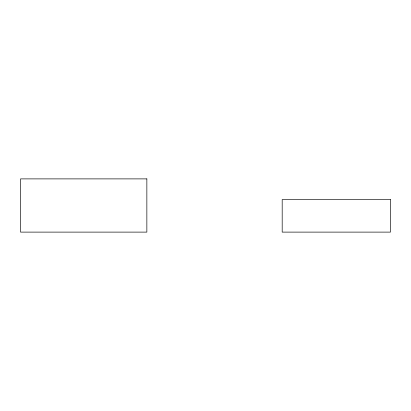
<?xml version="1.0" encoding="UTF-8"?>
<svg xmlns="http://www.w3.org/2000/svg" width="411" height="411" viewBox="0 0 411 411"><rect width="100%" height="100%" fill="white"/><g stroke="black" fill="none" stroke-linecap="round" stroke-linejoin="round"><path stroke-width="0.62" d="M146.855 178.888L20.55 178.888L20.55 232.112L146.855 232.112L146.855 178.888M390.45 199.566L282.187 199.566L282.187 232.112L390.45 232.112L390.45 199.566"/></g></svg>
